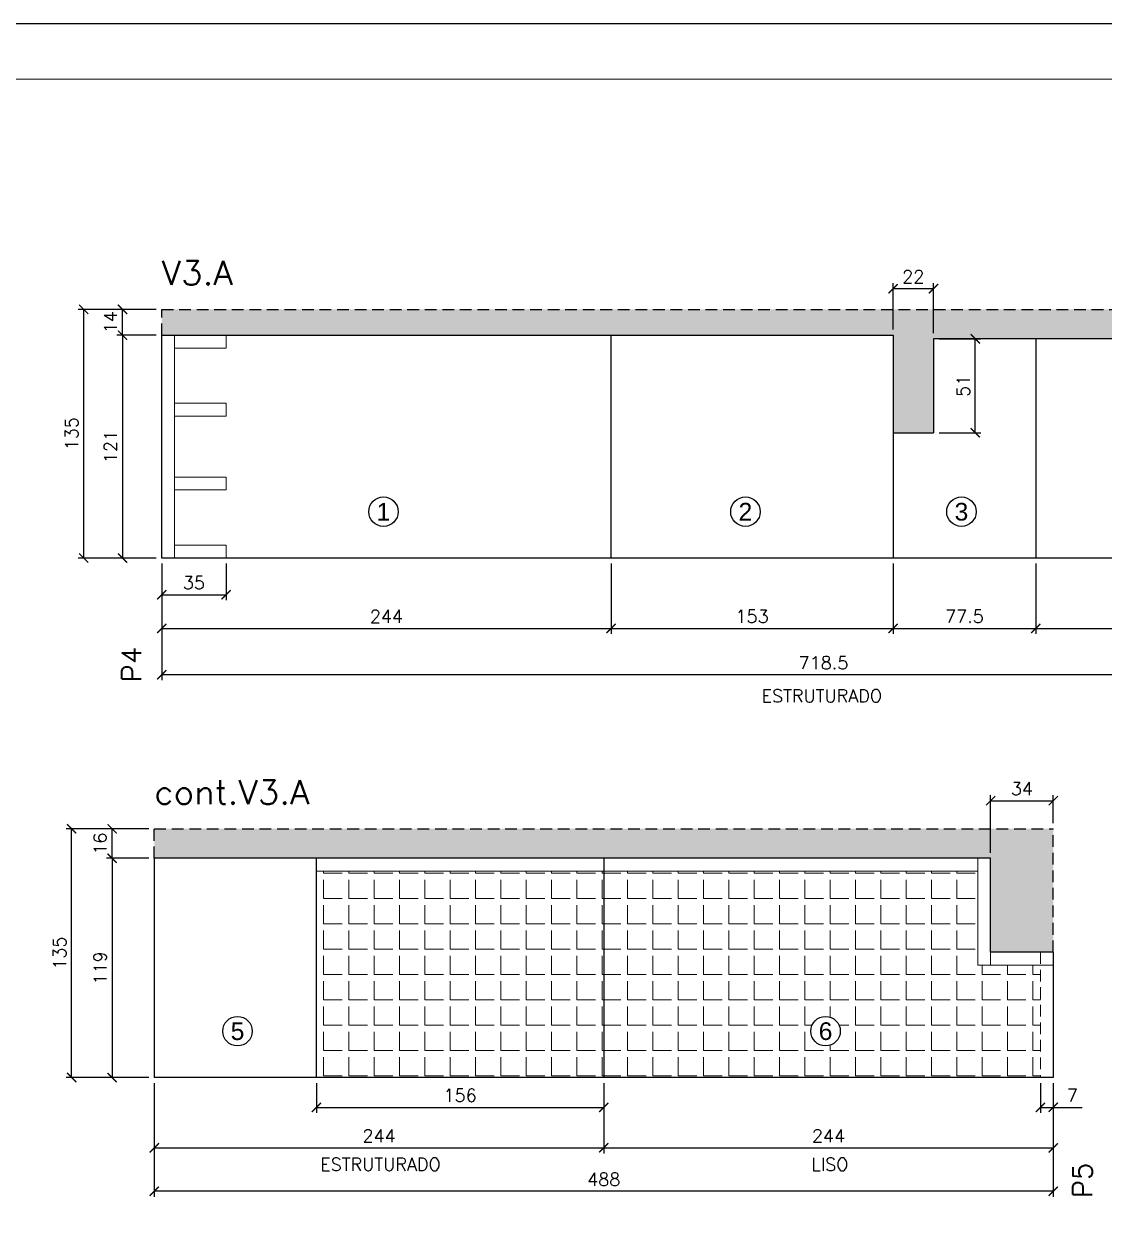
# Model space of a CAD drawing. Extents: x -23436 to 4767, y -4638 to 9755.
# Drawn here: x -20153 to -19566, y 5635 to 6282 of the extents above; entities that cross this region are included whole.
import ezdxf
from ezdxf.enums import TextEntityAlignment as Align

# ---------------------------------------------------------------- set-up
doc = ezdxf.new("R2010")
doc.units = 0
doc.header["$PDMODE"] = 2
doc.header["$PDSIZE"] = 10
doc.linetypes.add('HIDDEN', pattern=[9.525, 6.35, -3.175])
doc.layers.get('0').update_dxf_attribs({"lineweight": 13})
doc.layers.get('Defpoints').update_dxf_attribs({"lineweight": 13})
for name, color, linetype in [('Concreto', 250, 'HIDDEN'), ('Cota', 4, 'Continuous'), ('MB Logo', 255, 'Continuous'), ('Painéis', 200, 'Continuous'), ('Romaneio', 10, 'Continuous')]:
    doc.layers.add(name, color=color, linetype=linetype)
for name, color, linetype, lineweight in [('cotas', 4, 'Continuous', 13), ('FOLHA MB', 7, 'Continuous', 13), ('Sarr 2.2x7', 40, 'Continuous', 9), ('Texto Seção', 7, 'Continuous', 15)]:
    doc.layers.add(name, color=color, linetype=linetype, lineweight=lineweight)
doc.layers.add('Laje_Perimetro', color=7, linetype='Continuous', plot=False)
doc.styles.add('ARIAL', font='arial.ttf', dxfattribs={"oblique": 15, "height": 25})
doc.styles.add('REGUA-120', font='ROMANS.shx', dxfattribs={"height": 15})
doc.styles.add('ROMANS', font='romans.shx')
doc.dimstyles.new('Cota Paínel', dxfattribs={"dimtxt": 7, "dimasz": 5, "dimexe": 3, "dimexo": 3, "dimgap": 3, "dimtad": 1, "dimdec": 1, "dimzin": 12, "dimdsep": 46, "dimtxsty": 'ROMANS', "dimblk": 'ARCHTICK', "dimcen": 0, "dimclrd": 4, "dimclre": 4, "dimclrt": 1, "dimadec": 1, "dimazin": 3, "dimtfac": 1, "dimtdec": 1, "dimtmove": 0, "dimatfit": 3, "dimldrblk": 'OBLIQUE', "dimfxl": 1, "dimtolj": 1, "dimtzin": 12, "dimarcsym": 0})
doc.dimstyles.new('PAINEL', dxfattribs={"dimtxt": 7, "dimasz": 5, "dimexe": 3, "dimexo": 3, "dimgap": 3, "dimtad": 1, "dimdec": 1, "dimzin": 12, "dimdsep": 46, "dimtxsty": 'ROMANS', "dimblk": 'ARCHTICK', "dimcen": 0, "dimclrd": 4, "dimclre": 4, "dimclrt": 1, "dimadec": 1, "dimazin": 3, "dimtfac": 1, "dimtdec": 1, "dimtmove": 0, "dimatfit": 3, "dimldrblk": 'OBLIQUE', "dimfxl": 1, "dimtolj": 1, "dimtzin": 12, "dimarcsym": 0})
pattern_1 = [(50, (-4755.02, -1150), (17.931505, -1.568803), [1.875, -20.625]), (355, (-4755.02, -1150), (-3.468783, 18.804803), [1.5, -16.5]), (100.45144, (-4753.526, -1150.13), (14.462721, 17.236), [1.593505, -17.528553]), (46.1842, (-4755.02, -1145), (26.681033, -4.137982), [2.8125, -30.9375]), (96.63564, (-4752.797, -1145.345), (23.36655, 24.352965), [2.39026, -26.292844]), (351.18416, (-4755.02, -1145), (23.36655, 24.352965), [2.25, -24.75]), (21, (-4752.52, -1146.25), (14.922676, -10.065472), [1.875, -20.625]), (326, (-4752.52, -1146.25), (6.082883, 18.128751), [1.5, -16.5]), (71.45144, (-4751.277, -1147.089), (21.00556, 8.063279), [1.593505, -17.528553]), (37.5, (-4755.0204, -1150), (0.3039964, 8.3223463), [0, -16.3, 0, -16.75, 0, -16.5625]), (7.5, (-4755.02, -1150), (6.5767384, 9.860293), [0, -9.55, 0, -15.925, 0, -6.3125]), (327.5, (-4760.5954, -1150), (13.345561, -0.5638718), [0, -6.25, 0, -19.5, 0, -25.875]), (317.5, (-4763.095, -1150), (14.579654, 2.5026246), [0, -8.125, 0, -12.95, 0, -18.375])]
pattern_2 = [(0, (-4755.02, -1150), (0, 13.75), [10, -3.75]), (90, (-4755.02, -1150), (-13.75, 8e-16), [10, -3.75])]

# ---------------------------------------------------------------- blocks, each defined once
blk = doc.blocks.new('A$C169d8357')
at = {"layer": 'FOLHA MB', "color": 1}
for points in [[(0, 1199.94), (0, 149.94), (1485.02, 149.94), (1485.02, 1199.94)], [(70, 1169.94), (70, 179.94), (1455.02, 179.94), (1455.02, 1169.94)]]:
    blk.add_lwpolyline(points, close=True, dxfattribs=at)
blk = doc.blocks.new('_ArchTick')
at = {"color": 0, "linetype": 'ByBlock', "const_width": 0.15}
blk.add_lwpolyline([(-0.5, -0.5), (0.5, 0.5)], dxfattribs=at)
blk = doc.blocks.new('*D158')
at = {"layer": 'Cota', "color": 4, "lineweight": -2, "transparency": 16777216}
for p, q in [((-20080.95, 6113.26), (-20102.21, 6113.26)), ((-20099.21, 6113.26), (-20099.21, 5992.26)), ((-20080.95, 5992.26), (-20102.21, 5992.26))]:
    blk.add_line(p, q, dxfattribs=at)
at = {"layer": 'Defpoints', "color": 0, "transparency": 16777216}
for p in [(-20077.95, 6113.26), (-20099.21, 5992.26), (-20077.95, 5992.26)]:
    blk.add_point(p, dxfattribs=at)
at = {"layer": 'Cota', "color": 4, "lineweight": -2, "transparency": 16777216, "xscale": 5, "yscale": 5, "zscale": 5}
for p, rotation in [((-20099.21, 6113.26), 90), ((-20099.21, 5992.26), 270)]:
    blk.add_blockref('_ArchTick', p, dxfattribs=dict(at, rotation=rotation))
at = {"layer": 'Cota', "color": 1, "transparency": 16777216, "insert": (-20105.71, 6052.76), "char_height": 7, "attachment_point": 5, "rotation": 90, "style": 'ROMANS'}
blk.add_mtext('\\A1;121', dxfattribs=at)
blk = doc.blocks.new('_OBLIQUE')
at = {"color": 0, "linetype": 'ByBlock', "lineweight": -2}
for p, q in [((0, 0), (-1, 0)), ((-0.5, -0.5), (0.5, 0.5))]:
    blk.add_line(p, q, dxfattribs=at)
blk = doc.blocks.new('*D159')
at = {"layer": 'Cota', "color": 4, "lineweight": -2, "transparency": 16777216}
for p, q in [((-20080.95, 6127.26), (-20102.21, 6127.26)), ((-20099.21, 6113.26), (-20099.21, 6127.26)), ((-20080.95, 6113.26), (-20102.21, 6113.26))]:
    blk.add_line(p, q, dxfattribs=at)
at = {"layer": 'Defpoints', "color": 0, "transparency": 16777216}
for p in [(-20099.21, 6127.26), (-20077.95, 6127.26), (-20077.95, 6113.26)]:
    blk.add_point(p, dxfattribs=at)
at = {"layer": 'Cota', "color": 4, "lineweight": -2, "transparency": 16777216, "xscale": 5, "yscale": 5, "zscale": 5}
for p, rotation in [((-20099.21, 6127.26), 90), ((-20099.21, 6113.26), 270)]:
    blk.add_blockref('_ArchTick', p, dxfattribs=dict(at, rotation=rotation))
at = {"layer": 'Cota', "color": 1, "transparency": 16777216, "insert": (-20105.71, 6120.26), "char_height": 7, "attachment_point": 5, "rotation": 90, "style": 'ROMANS'}
blk.add_mtext('\\A1;14', dxfattribs=at)
blk = doc.blocks.new('*D160')
at = {"layer": 'Cota', "color": 4, "lineweight": -2, "transparency": 16777216}
for p, q in [((-20080.95, 6127.26), (-20123.27, 6127.26)), ((-20120.27, 5992.26), (-20120.27, 6127.26)), ((-20080.95, 5992.26), (-20123.27, 5992.26))]:
    blk.add_line(p, q, dxfattribs=at)
at = {"layer": 'Defpoints', "color": 0, "transparency": 16777216}
for p in [(-20120.27, 6127.26), (-20077.95, 6127.26), (-20077.95, 5992.26)]:
    blk.add_point(p, dxfattribs=at)
at = {"layer": 'Cota', "color": 4, "lineweight": -2, "transparency": 16777216, "xscale": 5, "yscale": 5, "zscale": 5}
for p, rotation in [((-20120.27, 6127.26), 90), ((-20120.27, 5992.26), 270)]:
    blk.add_blockref('_ArchTick', p, dxfattribs=dict(at, rotation=rotation))
at = {"layer": 'Cota', "color": 1, "transparency": 16777216, "insert": (-20126.77, 6059.76), "char_height": 7, "attachment_point": 5, "rotation": 90, "style": 'ROMANS'}
blk.add_mtext('\\A1;135', dxfattribs=at)
blk = doc.blocks.new('*D161')
at = {"layer": 'Cota', "color": 4, "lineweight": -2, "transparency": 16777216}
for p, q in [((-20077.95, 5989.26), (-20077.95, 5951.08)), ((-19833.95, 5989.26), (-19833.95, 5951.08)), ((-20077.95, 5954.08), (-19833.95, 5954.08))]:
    blk.add_line(p, q, dxfattribs=at)
at = {"layer": 'Defpoints', "color": 0, "transparency": 16777216}
for p in [(-20077.95, 5992.26), (-19833.95, 5992.26), (-19833.95, 5954.08)]:
    blk.add_point(p, dxfattribs=at)
at = {"layer": 'Cota', "color": 4, "lineweight": -2, "transparency": 16777216, "xscale": 5, "yscale": 5, "zscale": 5, "rotation": 180}
blk.add_blockref('_ArchTick', (-20077.95, 5954.08), dxfattribs=at)
at = {"layer": 'Cota', "color": 4, "lineweight": -2, "transparency": 16777216, "xscale": 5, "yscale": 5, "zscale": 5}
blk.add_blockref('_ArchTick', (-19833.95, 5954.08), dxfattribs=at)
at = {"layer": 'Cota', "color": 1, "transparency": 16777216, "insert": (-19955.95, 5960.58), "char_height": 7, "attachment_point": 5, "style": 'ROMANS'}
blk.add_mtext('\\A1;244', dxfattribs=at)
blk = doc.blocks.new('*D162')
at = {"layer": 'Cota', "color": 4, "lineweight": -2, "transparency": 16777216}
for p, q in [((-19833.95, 5989.26), (-19833.95, 5951.08)), ((-19680.95, 5989.26), (-19680.95, 5951.08)), ((-19833.95, 5954.08), (-19680.95, 5954.08))]:
    blk.add_line(p, q, dxfattribs=at)
at = {"layer": 'Defpoints', "color": 0, "transparency": 16777216}
for p in [(-19833.95, 5992.26), (-19680.95, 5992.26), (-19680.95, 5954.08)]:
    blk.add_point(p, dxfattribs=at)
at = {"layer": 'Cota', "color": 4, "lineweight": -2, "transparency": 16777216, "xscale": 5, "yscale": 5, "zscale": 5, "rotation": 180}
blk.add_blockref('_ArchTick', (-19833.95, 5954.08), dxfattribs=at)
at = {"layer": 'Cota', "color": 4, "lineweight": -2, "transparency": 16777216, "xscale": 5, "yscale": 5, "zscale": 5}
blk.add_blockref('_ArchTick', (-19680.95, 5954.08), dxfattribs=at)
at = {"layer": 'Cota', "color": 1, "transparency": 16777216, "insert": (-19757.45, 5960.58), "char_height": 7, "attachment_point": 5, "style": 'ROMANS'}
blk.add_mtext('\\A1;153', dxfattribs=at)
blk = doc.blocks.new('*D163')
at = {"layer": 'Cota', "color": 4, "lineweight": -2, "transparency": 16777216}
for p, q in [((-19680.95, 5989.26), (-19680.95, 5951.08)), ((-19603.45, 5989.26), (-19603.45, 5951.08)), ((-19680.95, 5954.08), (-19603.45, 5954.08))]:
    blk.add_line(p, q, dxfattribs=at)
at = {"layer": 'Defpoints', "color": 0, "transparency": 16777216}
for p in [(-19680.95, 5992.26), (-19603.45, 5992.26), (-19603.45, 5954.08)]:
    blk.add_point(p, dxfattribs=at)
at = {"layer": 'Cota', "color": 4, "lineweight": -2, "transparency": 16777216, "xscale": 5, "yscale": 5, "zscale": 5, "rotation": 180}
blk.add_blockref('_ArchTick', (-19680.95, 5954.08), dxfattribs=at)
at = {"layer": 'Cota', "color": 4, "lineweight": -2, "transparency": 16777216, "xscale": 5, "yscale": 5, "zscale": 5}
blk.add_blockref('_ArchTick', (-19603.45, 5954.08), dxfattribs=at)
at = {"layer": 'Cota', "color": 1, "transparency": 16777216, "insert": (-19642.2, 5960.58), "char_height": 7, "attachment_point": 5, "style": 'ROMANS'}
blk.add_mtext('\\A1;77.5', dxfattribs=at)
blk = doc.blocks.new('*D164')
at = {"layer": 'Cota', "color": 4, "lineweight": -2, "transparency": 16777216}
for p, q in [((-19603.45, 5989.26), (-19603.45, 5951.08)), ((-19359.45, 5989.26), (-19359.45, 5951.08)), ((-19603.45, 5954.08), (-19359.45, 5954.08))]:
    blk.add_line(p, q, dxfattribs=at)
at = {"layer": 'Defpoints', "color": 0, "transparency": 16777216}
for p in [(-19603.45, 5992.26), (-19359.45, 5992.26), (-19359.45, 5954.08)]:
    blk.add_point(p, dxfattribs=at)
at = {"layer": 'Cota', "color": 4, "lineweight": -2, "transparency": 16777216, "xscale": 5, "yscale": 5, "zscale": 5, "rotation": 180}
blk.add_blockref('_ArchTick', (-19603.45, 5954.08), dxfattribs=at)
at = {"layer": 'Cota', "color": 4, "lineweight": -2, "transparency": 16777216, "xscale": 5, "yscale": 5, "zscale": 5}
blk.add_blockref('_ArchTick', (-19359.45, 5954.08), dxfattribs=at)
at = {"layer": 'Cota', "color": 1, "transparency": 16777216, "insert": (-19481.45, 5960.58), "char_height": 7, "attachment_point": 5, "style": 'ROMANS'}
blk.add_mtext('\\A1;244', dxfattribs=at)
blk = doc.blocks.new('*D168')
at = {"layer": 'cotas', "color": 4, "lineweight": -2, "transparency": 16777216}
for p, q in [((-19627.95, 5832.28), (-19627.95, 5863.54)), ((-19627.95, 5860.54), (-19593.95, 5860.54)), ((-19593.95, 5848.28), (-19593.95, 5863.54))]:
    blk.add_line(p, q, dxfattribs=at)
at = {"layer": 'Defpoints', "color": 0, "transparency": 16777216}
for p in [(-19593.95, 5860.54), (-19593.95, 5845.28), (-19627.95, 5829.28)]:
    blk.add_point(p, dxfattribs=at)
at = {"layer": 'cotas', "color": 4, "lineweight": -2, "transparency": 16777216, "xscale": 5, "yscale": 5, "zscale": 5, "rotation": 180}
blk.add_blockref('_ArchTick', (-19627.95, 5860.54), dxfattribs=at)
at = {"layer": 'cotas', "color": 4, "lineweight": -2, "transparency": 16777216, "xscale": 5, "yscale": 5, "zscale": 5}
blk.add_blockref('_ArchTick', (-19593.95, 5860.54), dxfattribs=at)
at = {"layer": 'cotas', "color": 1, "transparency": 16777216, "insert": (-19610.95, 5867.04), "char_height": 7, "attachment_point": 5, "style": 'ROMANS'}
blk.add_mtext('\\A1;34', dxfattribs=at)
blk = doc.blocks.new('*D169')
at = {"layer": 'Cota', "color": 4, "lineweight": -2, "transparency": 16777216}
for p, q in [((-19837.95, 5707.28), (-19837.95, 5669.1)), ((-19593.95, 5707.28), (-19593.95, 5669.1)), ((-19837.95, 5672.1), (-19593.95, 5672.1))]:
    blk.add_line(p, q, dxfattribs=at)
at = {"layer": 'Defpoints', "color": 0, "transparency": 16777216}
for p in [(-19837.95, 5710.28), (-19593.95, 5710.28), (-19593.95, 5672.1)]:
    blk.add_point(p, dxfattribs=at)
at = {"layer": 'Cota', "color": 4, "lineweight": -2, "transparency": 16777216, "xscale": 5, "yscale": 5, "zscale": 5, "rotation": 180}
blk.add_blockref('_ArchTick', (-19837.95, 5672.1), dxfattribs=at)
at = {"layer": 'Cota', "color": 4, "lineweight": -2, "transparency": 16777216, "xscale": 5, "yscale": 5, "zscale": 5}
blk.add_blockref('_ArchTick', (-19593.95, 5672.1), dxfattribs=at)
at = {"layer": 'Cota', "color": 1, "transparency": 16777216, "insert": (-19715.95, 5678.6), "char_height": 7, "attachment_point": 5, "style": 'ROMANS'}
blk.add_mtext('\\A1;244', dxfattribs=at)
blk = doc.blocks.new('*D170')
at = {"layer": 'Cota', "color": 4, "lineweight": -2, "transparency": 16777216}
for p, q in [((-19600.95, 5707.28), (-19600.95, 5691.08)), ((-19593.95, 5707.28), (-19593.95, 5691.08)), ((-19600.95, 5694.08), (-19593.95, 5694.08)), ((-19593.95, 5694.08), (-19578.28, 5694.08))]:
    blk.add_line(p, q, dxfattribs=at)
at = {"layer": 'Defpoints', "color": 0, "transparency": 16777216}
for p in [(-19600.95, 5710.28), (-19593.95, 5710.28), (-19593.95, 5694.08)]:
    blk.add_point(p, dxfattribs=at)
at = {"layer": 'Cota', "color": 4, "lineweight": -2, "transparency": 16777216, "xscale": 5, "yscale": 5, "zscale": 5, "rotation": 180}
blk.add_blockref('_ArchTick', (-19600.95, 5694.08), dxfattribs=at)
at = {"layer": 'Cota', "color": 4, "lineweight": -2, "transparency": 16777216, "xscale": 5, "yscale": 5, "zscale": 5}
blk.add_blockref('_ArchTick', (-19593.95, 5694.08), dxfattribs=at)
at = {"layer": 'Cota', "color": 1, "transparency": 16777216, "insert": (-19583.62, 5700.58), "char_height": 7, "attachment_point": 5, "style": 'ROMANS'}
blk.add_mtext('\\A1;7', dxfattribs=at)
blk = doc.blocks.new('*D171')
at = {"layer": 'Cota', "color": 4, "lineweight": -2, "transparency": 16777216}
for p, q in [((-20081.95, 5707.28), (-20081.95, 5669.1)), ((-19837.95, 5707.28), (-19837.95, 5669.1)), ((-20081.95, 5672.1), (-19837.95, 5672.1))]:
    blk.add_line(p, q, dxfattribs=at)
at = {"layer": 'Defpoints', "color": 0, "transparency": 16777216}
for p in [(-20081.95, 5710.28), (-19837.95, 5710.28), (-19837.95, 5672.1)]:
    blk.add_point(p, dxfattribs=at)
at = {"layer": 'Cota', "color": 4, "lineweight": -2, "transparency": 16777216, "xscale": 5, "yscale": 5, "zscale": 5, "rotation": 180}
blk.add_blockref('_ArchTick', (-20081.95, 5672.1), dxfattribs=at)
at = {"layer": 'Cota', "color": 4, "lineweight": -2, "transparency": 16777216, "xscale": 5, "yscale": 5, "zscale": 5}
blk.add_blockref('_ArchTick', (-19837.95, 5672.1), dxfattribs=at)
at = {"layer": 'Cota', "color": 1, "transparency": 16777216, "insert": (-19959.95, 5678.6), "char_height": 7, "attachment_point": 5, "style": 'ROMANS'}
blk.add_mtext('\\A1;244', dxfattribs=at)
blk = doc.blocks.new('*D172')
at = {"layer": 'Cota', "color": 4, "lineweight": -2, "transparency": 16777216}
for p, q in [((-19993.95, 5707.28), (-19993.95, 5691.08)), ((-19837.95, 5707.28), (-19837.95, 5691.08)), ((-19993.95, 5694.08), (-19837.95, 5694.08))]:
    blk.add_line(p, q, dxfattribs=at)
at = {"layer": 'Defpoints', "color": 0, "transparency": 16777216}
for p in [(-19993.95, 5710.28), (-19837.95, 5710.28), (-19837.95, 5694.08)]:
    blk.add_point(p, dxfattribs=at)
at = {"layer": 'Cota', "color": 4, "lineweight": -2, "transparency": 16777216, "xscale": 5, "yscale": 5, "zscale": 5, "rotation": 180}
blk.add_blockref('_ArchTick', (-19993.95, 5694.08), dxfattribs=at)
at = {"layer": 'Cota', "color": 4, "lineweight": -2, "transparency": 16777216, "xscale": 5, "yscale": 5, "zscale": 5}
blk.add_blockref('_ArchTick', (-19837.95, 5694.08), dxfattribs=at)
at = {"layer": 'Cota', "color": 1, "transparency": 16777216, "insert": (-19915.95, 5700.58), "char_height": 7, "attachment_point": 5, "style": 'ROMANS'}
blk.add_mtext('\\A1;156', dxfattribs=at)
blk = doc.blocks.new('*D180')
at = {"layer": 'Cota', "color": 4, "lineweight": -2, "transparency": 16777216}
for p, q in [((-19655.95, 6111.26), (-19633.29, 6111.26)), ((-19636.29, 6060.26), (-19636.29, 6111.26)), ((-19655.95, 6060.26), (-19633.29, 6060.26))]:
    blk.add_line(p, q, dxfattribs=at)
at = {"layer": 'Defpoints', "color": 0, "transparency": 16777216}
for p in [(-19658.95, 6111.26), (-19636.29, 6111.26), (-19658.95, 6060.26)]:
    blk.add_point(p, dxfattribs=at)
at = {"layer": 'Cota', "color": 4, "lineweight": -2, "transparency": 16777216, "xscale": 5, "yscale": 5, "zscale": 5}
for p, rotation in [((-19636.29, 6111.26), 90), ((-19636.29, 6060.26), 270)]:
    blk.add_blockref('_ArchTick', p, dxfattribs=dict(at, rotation=rotation))
at = {"layer": 'Cota', "color": 1, "transparency": 16777216, "insert": (-19642.79, 6085.76), "char_height": 7, "attachment_point": 5, "rotation": 90, "style": 'ROMANS'}
blk.add_mtext('\\A1;51', dxfattribs=at)
blk = doc.blocks.new('*D181')
at = {"layer": 'Cota', "color": 4, "lineweight": -2, "transparency": 16777216}
for p, q in [((-19680.95, 6116.26), (-19680.95, 6141.48)), ((-19658.95, 6138.48), (-19680.95, 6138.48)), ((-19658.95, 6114.26), (-19658.95, 6141.48))]:
    blk.add_line(p, q, dxfattribs=at)
at = {"layer": 'Defpoints', "color": 0, "transparency": 16777216}
for p in [(-19680.95, 6138.48), (-19680.95, 6113.26), (-19658.95, 6111.26)]:
    blk.add_point(p, dxfattribs=at)
at = {"layer": 'Cota', "color": 4, "lineweight": -2, "transparency": 16777216, "xscale": 5, "yscale": 5, "zscale": 5, "rotation": 180}
blk.add_blockref('_ArchTick', (-19680.95, 6138.48), dxfattribs=at)
at = {"layer": 'Cota', "color": 4, "lineweight": -2, "transparency": 16777216, "xscale": 5, "yscale": 5, "zscale": 5}
blk.add_blockref('_ArchTick', (-19658.95, 6138.48), dxfattribs=at)
at = {"layer": 'Cota', "color": 1, "transparency": 16777216, "insert": (-19669.95, 6144.98), "char_height": 7, "attachment_point": 5, "style": 'ROMANS'}
blk.add_mtext('\\A1;22', dxfattribs=at)
blk = doc.blocks.new('*D182')
at = {"layer": 'Cota', "color": 4, "lineweight": -2, "transparency": 16777216}
for p, q in [((-20077.95, 5989.26), (-20077.95, 5969.34)), ((-20042.95, 5989.26), (-20042.95, 5969.34)), ((-20077.95, 5972.34), (-20042.95, 5972.34))]:
    blk.add_line(p, q, dxfattribs=at)
at = {"layer": 'Defpoints', "color": 0, "transparency": 16777216}
for p in [(-20077.95, 5992.26), (-20042.95, 5992.26), (-20042.95, 5972.34)]:
    blk.add_point(p, dxfattribs=at)
at = {"layer": 'Cota', "color": 4, "lineweight": -2, "transparency": 16777216, "xscale": 5, "yscale": 5, "zscale": 5, "rotation": 180}
blk.add_blockref('_ArchTick', (-20077.95, 5972.34), dxfattribs=at)
at = {"layer": 'Cota', "color": 4, "lineweight": -2, "transparency": 16777216, "xscale": 5, "yscale": 5, "zscale": 5}
blk.add_blockref('_ArchTick', (-20042.95, 5972.34), dxfattribs=at)
at = {"layer": 'Cota', "color": 1, "transparency": 16777216, "insert": (-20060.45, 5978.84), "char_height": 7, "attachment_point": 5, "style": 'ROMANS'}
blk.add_mtext('\\A1;35', dxfattribs=at)
blk = doc.blocks.new('*D183')
at = {"layer": 'Cota', "color": 4, "lineweight": -2, "transparency": 16777216}
for p, q in [((-20077.95, 5989.26), (-20077.95, 5925.9)), ((-19359.45, 5989.26), (-19359.45, 5925.9)), ((-19359.45, 5928.9), (-20077.95, 5928.9))]:
    blk.add_line(p, q, dxfattribs=at)
at = {"layer": 'Defpoints', "color": 0, "transparency": 16777216}
for p in [(-20077.95, 5992.26), (-19359.45, 5992.26), (-20077.95, 5928.9)]:
    blk.add_point(p, dxfattribs=at)
at = {"layer": 'Cota', "color": 4, "lineweight": -2, "transparency": 16777216, "xscale": 5, "yscale": 5, "zscale": 5, "rotation": 180}
blk.add_blockref('_ArchTick', (-20077.95, 5928.9), dxfattribs=at)
at = {"layer": 'Cota', "color": 4, "lineweight": -2, "transparency": 16777216, "xscale": 5, "yscale": 5, "zscale": 5}
blk.add_blockref('_ArchTick', (-19359.45, 5928.9), dxfattribs=at)
at = {"layer": 'Cota', "color": 1, "transparency": 16777216, "insert": (-19718.7, 5935.4), "char_height": 7, "attachment_point": 5, "style": 'ROMANS'}
blk.add_mtext('\\A1;718.5', dxfattribs=at)
blk = doc.blocks.new('*D184')
at = {"layer": 'Cota', "color": 4, "lineweight": -2, "transparency": 16777216}
for p, q in [((-20081.95, 5707.28), (-20081.95, 5645.51)), ((-19593.95, 5707.28), (-19593.95, 5645.51)), ((-19593.95, 5648.51), (-20081.95, 5648.51))]:
    blk.add_line(p, q, dxfattribs=at)
at = {"layer": 'Defpoints', "color": 0, "transparency": 16777216}
for p in [(-20081.95, 5710.28), (-19593.95, 5710.28), (-20081.95, 5648.51)]:
    blk.add_point(p, dxfattribs=at)
at = {"layer": 'Cota', "color": 4, "lineweight": -2, "transparency": 16777216, "xscale": 5, "yscale": 5, "zscale": 5, "rotation": 180}
blk.add_blockref('_ArchTick', (-20081.95, 5648.51), dxfattribs=at)
at = {"layer": 'Cota', "color": 4, "lineweight": -2, "transparency": 16777216, "xscale": 5, "yscale": 5, "zscale": 5}
blk.add_blockref('_ArchTick', (-19593.95, 5648.51), dxfattribs=at)
at = {"layer": 'Cota', "color": 1, "transparency": 16777216, "insert": (-19837.95, 5655.01), "char_height": 7, "attachment_point": 5, "style": 'ROMANS'}
blk.add_mtext('\\A1;488', dxfattribs=at)
blk = doc.blocks.new('*D1499')
at = {"layer": 'Defpoints', "color": 0, "transparency": 16777216}
for p in [(-20081.95, 5829.28), (-20104.84, 5710.28), (-20081.95, 5710.28)]:
    blk.add_point(p, dxfattribs=at)
at = {"layer": 'Painéis', "color": 4, "lineweight": -2, "transparency": 16777216}
for p, q in [((-20084.95, 5829.28), (-20107.84, 5829.28)), ((-20104.84, 5829.28), (-20104.84, 5710.28)), ((-20084.95, 5710.28), (-20107.84, 5710.28))]:
    blk.add_line(p, q, dxfattribs=at)
at = {"layer": 'Painéis', "color": 4, "lineweight": -2, "transparency": 16777216, "xscale": 5, "yscale": 5, "zscale": 5}
for p, rotation in [((-20104.84, 5829.28), 90), ((-20104.84, 5710.28), 270)]:
    blk.add_blockref('_ArchTick', p, dxfattribs=dict(at, rotation=rotation))
at = {"layer": 'Painéis', "color": 1, "transparency": 16777216, "insert": (-20111.34, 5769.78), "char_height": 7, "attachment_point": 5, "rotation": 90, "style": 'ROMANS'}
blk.add_mtext('\\A1;119', dxfattribs=at)
blk = doc.blocks.new('*D1500')
at = {"layer": 'Defpoints', "color": 0, "transparency": 16777216}
for p in [(-20104.84, 5845.28), (-20081.95, 5845.28), (-20081.95, 5829.28)]:
    blk.add_point(p, dxfattribs=at)
at = {"layer": 'Painéis', "color": 4, "lineweight": -2, "transparency": 16777216}
for p, q in [((-20084.95, 5845.28), (-20107.84, 5845.28)), ((-20104.84, 5829.28), (-20104.84, 5845.28)), ((-20084.95, 5829.28), (-20107.84, 5829.28))]:
    blk.add_line(p, q, dxfattribs=at)
at = {"layer": 'Painéis', "color": 4, "lineweight": -2, "transparency": 16777216, "xscale": 5, "yscale": 5, "zscale": 5}
for p, rotation in [((-20104.84, 5845.28), 90), ((-20104.84, 5829.28), 270)]:
    blk.add_blockref('_ArchTick', p, dxfattribs=dict(at, rotation=rotation))
at = {"layer": 'Painéis', "color": 1, "transparency": 16777216, "insert": (-20111.34, 5837.28), "char_height": 7, "attachment_point": 5, "rotation": 90, "style": 'ROMANS'}
blk.add_mtext('\\A1;16', dxfattribs=at)
blk = doc.blocks.new('*D1501')
at = {"layer": 'Defpoints', "color": 0, "transparency": 16777216}
for p in [(-20126.82, 5845.28), (-20081.95, 5845.28), (-20081.95, 5710.28)]:
    blk.add_point(p, dxfattribs=at)
at = {"layer": 'Painéis', "color": 4, "lineweight": -2, "transparency": 16777216}
for p, q in [((-20084.95, 5845.28), (-20129.82, 5845.28)), ((-20126.82, 5710.28), (-20126.82, 5845.28)), ((-20084.95, 5710.28), (-20129.82, 5710.28))]:
    blk.add_line(p, q, dxfattribs=at)
at = {"layer": 'Painéis', "color": 4, "lineweight": -2, "transparency": 16777216, "xscale": 5, "yscale": 5, "zscale": 5}
for p, rotation in [((-20126.82, 5845.28), 90), ((-20126.82, 5710.28), 270)]:
    blk.add_blockref('_ArchTick', p, dxfattribs=dict(at, rotation=rotation))
at = {"layer": 'Painéis', "color": 1, "transparency": 16777216, "insert": (-20133.32, 5777.78), "char_height": 7, "attachment_point": 5, "rotation": 90, "style": 'ROMANS'}
blk.add_mtext('\\A1;135', dxfattribs=at)

msp = doc.modelspace()

# ---------------------------------------------------------------- hatches: boundary and pattern name
at = {"true_color": 0x636466}
h = msp.add_hatch(dxfattribs=at)
h.set_pattern_fill('ANGLE', color=251, scale=50)
h.set_pattern_definition(pattern_2)
h.paths.add_polyline_path([(-19837.95, 5822.28), (-19993.95, 5822.28), (-19993.95, 5710.28), (-19837.95, 5710.28)])
h = msp.add_hatch(dxfattribs=at)
h.set_pattern_fill('ANGLE', color=251, scale=50)
h.set_pattern_definition(pattern_2)
h.paths.add_polyline_path([(-19634.95, 5822.28), (-19837.95, 5822.28), (-19837.95, 5710.28), (-19600.95, 5710.28), (-19600.95, 5771.28), (-19627.95, 5771.28), (-19634.95, 5771.28)])
h.paths.add_polyline_path([(-19709.56, 5735.44, -1), (-19725.56, 5735.44, -1)], flags=16)
h.paths.add_polyline_path([(-19723.74, 5728.03), (-19711.38, 5728.03), (-19711.38, 5742.73), (-19723.74, 5742.73)], flags=24)
at = {"layer": 'Concreto'}
h = msp.add_hatch(dxfattribs=at)
h.set_pattern_fill('AR-CONC', color=256, scale=2.5)
h.set_pattern_definition(pattern_1)
h.paths.add_polyline_path([(-19658.95, 6111.26), (-19359.45, 6111.26), (-19359.45, 6127.26), (-20077.95, 6127.26), (-20077.95, 6113.26), (-19680.95, 6113.26), (-19680.95, 6060.26), (-19658.95, 6060.26)])
h = msp.add_hatch(dxfattribs=at)
h.set_pattern_fill('AR-CONC', color=256, scale=2.5)
h.set_pattern_definition(pattern_1)
h.paths.add_polyline_path([(-19593.95, 5845.28), (-20081.95, 5845.28), (-20081.95, 5829.28), (-19627.95, 5829.28), (-19627.95, 5778.28), (-19593.95, 5778.28)])

# ---------------------------------------------------------------- linework, layer by layer
for p, q in [((-20077.95, 6127.26), (-19359.45, 6127.26)), ((-20077.95, 6113.26), (-20077.95, 6127.26)), ((-20081.95, 5845.28), (-19593.95, 5845.28)), ((-20081.95, 5829.28), (-20081.95, 5845.28)), ((-19593.95, 5778.28), (-19593.95, 5845.28))]:
    msp.add_line(p, q, dxfattribs=at)
at = {"layer": 'Laje_Perimetro'}
msp.add_lwpolyline([(-19191.38, 6282.26), (-20676.4, 6282.26), (-20676.4, 5232.26), (-19191.38, 5232.26)], close=True, dxfattribs=at)
at = {"layer": 'Painéis'}
for p, q in [((-20077.95, 6113.26), (-19680.95, 6113.26)), ((-20077.95, 5992.26), (-20077.95, 6113.26)), ((-19833.95, 5992.26), (-19833.95, 6113.26)), ((-19680.95, 6113.26), (-19680.95, 5992.26)), ((-19658.95, 6111.26), (-19658.95, 6060.26)), ((-19359.45, 6111.26), (-19658.95, 6111.26)), ((-19603.45, 6111.26), (-19603.45, 5992.26)), ((-19680.95, 6060.26), (-19658.95, 6060.26)), ((-19359.45, 5992.26), (-20077.95, 5992.26)), ((-20081.95, 5829.28), (-20081.95, 5710.28)), ((-19627.95, 5829.28), (-20081.95, 5829.28)), ((-19993.95, 5710.28), (-19993.95, 5829.28)), ((-19837.95, 5829.28), (-19837.95, 5710.28)), ((-19627.95, 5778.28), (-19627.95, 5829.28)), ((-19593.95, 5778.28), (-19627.95, 5778.28)), ((-19593.95, 5778.28), (-19593.95, 5710.28)), ((-19593.95, 5710.28), (-20081.95, 5710.28))]:
    msp.add_line(p, q, dxfattribs=at)
at = {"layer": 'Romaneio'}
for centre in [(-19957.56, 6017.42), (-19761.06, 6017.42), (-19643.81, 6017.42), (-20036.77, 5735.44), (-19717.56, 5735.44)]:
    msp.add_circle(centre, 8, dxfattribs=at)
at = {"layer": 'Sarr 2.2x7', "color": 50}
for p, q in [((-20077.95, 5992.26), (-20077.95, 6113.26)), ((-20077.95, 6113.26), (-20074.45, 6113.26)), ((-20070.95, 6113.26), (-20074.45, 6113.26)), ((-20070.95, 5992.26), (-20070.95, 6113.26)), ((-20070.95, 6113.26), (-20070.95, 6109.76)), ((-20070.95, 6113.26), (-20042.95, 6113.26)), ((-20042.95, 6113.26), (-20042.95, 6109.76)), ((-20070.95, 6106.26), (-20070.95, 6109.76)), ((-20070.95, 6106.26), (-20042.95, 6106.26)), ((-20042.95, 6106.26), (-20042.95, 6109.76)), ((-20070.95, 6076.26), (-20070.95, 6072.76)), ((-20070.95, 6076.26), (-20042.95, 6076.26)), ((-20070.95, 6069.26), (-20070.95, 6072.76)), ((-20042.95, 6076.26), (-20042.95, 6072.76)), ((-20042.95, 6069.26), (-20042.95, 6072.76)), ((-20070.95, 6069.26), (-20042.95, 6069.26)), ((-20042.95, 6036.26), (-20070.95, 6036.26)), ((-20070.95, 6036.26), (-20070.95, 6032.76)), ((-20070.95, 6029.26), (-20070.95, 6032.76)), ((-20042.95, 6036.26), (-20042.95, 6032.76)), ((-20042.95, 6029.26), (-20042.95, 6032.76)), ((-20042.95, 6029.26), (-20070.95, 6029.26)), ((-20042.95, 5999.26), (-20070.95, 5999.26)), ((-20070.95, 5999.26), (-20070.95, 5995.76)), ((-20070.95, 5992.26), (-20070.95, 5995.76)), ((-20042.95, 5999.26), (-20042.95, 5995.76)), ((-20042.95, 5992.26), (-20042.95, 5995.76)), ((-20077.95, 5992.26), (-20074.45, 5992.26)), ((-20070.95, 5992.26), (-20074.45, 5992.26)), ((-20042.95, 5992.26), (-20070.95, 5992.26)), ((-19993.95, 5829.28), (-19993.95, 5825.78)), ((-19993.95, 5829.28), (-19634.95, 5829.28)), ((-19993.95, 5822.28), (-19993.95, 5825.78)), ((-19634.95, 5829.28), (-19634.95, 5825.78)), ((-19634.95, 5829.28), (-19631.45, 5829.28)), ((-19634.95, 5829.28), (-19634.95, 5771.28)), ((-19634.95, 5822.28), (-19634.95, 5825.78)), ((-19627.95, 5829.28), (-19631.45, 5829.28)), ((-19627.95, 5829.28), (-19627.95, 5771.28)), ((-19993.95, 5822.28), (-19634.95, 5822.28)), ((-19627.95, 5778.28), (-19627.95, 5774.78)), ((-19627.95, 5778.28), (-19593.95, 5778.28)), ((-19627.95, 5771.28), (-19627.95, 5774.78)), ((-19593.95, 5778.28), (-19593.95, 5774.78)), ((-19593.95, 5771.28), (-19593.95, 5774.78)), ((-19634.95, 5771.28), (-19631.45, 5771.28)), ((-19627.95, 5771.28), (-19631.45, 5771.28)), ((-19627.95, 5771.28), (-19593.95, 5771.28))]:
    msp.add_line(p, q, dxfattribs=at)
at = {"layer": 'Sarr 2.2x7', "linetype": 'HIDDEN'}
msp.add_line((-19600.95, 5778.28), (-19600.95, 5710.28), dxfattribs=at)

# ---------------------------------------------------------------- block references
at = {"layer": 'MB Logo'}
msp.add_blockref('A$C169d8357', (-20676.4, 5082.32), dxfattribs=at)

# ---------------------------------------------------------------- texts
at = {"layer": 'Painéis', "color": 1, "char_height": 7, "attachment_point": 5, "style": 'ROMANS'}
for s, insert in [('\\A1;ESTRUTURADO', (-19719.63, 5917.46)), ('\\A1;ESTRUTURADO', (-19959.2, 5663.12)), ('\\A1;LISO', (-19715.2, 5663.12))]:
    msp.add_mtext(s, dxfattribs=dict(at, insert=insert))
at = {"layer": 'Romaneio', "color": 0, "style": 'ARIAL'}
for s, p in [('1', (-19957.56, 6017.42)), ('2', (-19761.06, 6017.42)), ('3', (-19643.81, 6017.42)), ('5', (-20036.77, 5735.44)), ('6', (-19717.56, 5735.44))]:
    msp.add_text(s, height=9.6, dxfattribs=at).set_placement(p, align=Align.MIDDLE_CENTER)
at = {"layer": 'Texto Seção', "style": 'REGUA-120', "width": 1.05}
for s, p in [('V3.A', (-20077.95, 6140.58)), ('cont.V3.A', (-20081.95, 5858.6))]:
    msp.add_text(s, height=13, dxfattribs=at).set_placement(p)
for s, p in [('P4', (-20089.1, 5924.85)), ('P5', (-19572.89, 5644.82))]:
    msp.add_text(s, height=10.4, rotation=90, dxfattribs=at).set_placement(p)

# ---------------------------------------------------------------- dimensions: what is measured, and where the dimension line sits
at = {"layer": 'Cota'}
for base, p1, p2, picture, middle in [((-19680.95, 6138.48), (-19658.95, 6111.26), (-19680.95, 6113.26), '*D181', (-19669.95, 6144.98)), ((-19833.95, 5954.08), (-20077.95, 5992.26), (-19833.95, 5992.26), '*D161', (-19955.95, 5960.58)), ((-20042.95, 5972.34), (-20077.95, 5992.26), (-20042.95, 5992.26), '*D182', (-20060.45, 5978.84)), ((-20077.95, 5928.9), (-19359.45, 5992.26), (-20077.95, 5992.26), '*D183', (-19718.7, 5935.4)), ((-19680.95, 5954.08), (-19833.95, 5992.26), (-19680.95, 5992.26), '*D162', (-19757.45, 5960.58)), ((-19603.45, 5954.08), (-19680.95, 5992.26), (-19603.45, 5992.26), '*D163', (-19642.2, 5960.58)), ((-20081.95, 5648.51), (-19593.95, 5710.28), (-20081.95, 5710.28), '*D184', (-19837.95, 5655.01)), ((-19837.95, 5694.08), (-19993.95, 5710.28), (-19837.95, 5710.28), '*D172', (-19915.95, 5700.58)), ((-19593.95, 5672.1), (-19837.95, 5710.28), (-19593.95, 5710.28), '*D169', (-19715.95, 5678.6)), ((-19593.95, 5694.08), (-19600.95, 5710.28), (-19593.95, 5710.28), '*D170', (-19583.62, 5700.58))]:
    dim = msp.add_linear_dim(base=base, p1=p1, p2=p2, dimstyle='Cota Paínel', dxfattribs=at)
    dim.commit()
    dim.dimension.update_dxf_attribs({"geometry": picture, "text_midpoint": middle})
for base, p1, p2, picture, middle in [((-20120.27, 6127.26), (-20077.95, 5992.26), (-20077.95, 6127.26), '*D160', (-20126.77, 6059.76)), ((-20099.21, 5992.26), (-20077.95, 6113.26), (-20077.95, 5992.26), '*D158', (-20105.71, 6052.76)), ((-19636.29, 6111.26), (-19658.95, 6060.26), (-19658.95, 6111.26), '*D180', (-19642.79, 6085.76))]:
    dim = msp.add_linear_dim(base=base, p1=p1, p2=p2, angle=90, dimstyle='Cota Paínel', dxfattribs=at)
    dim.commit()
    dim.dimension.update_dxf_attribs({"geometry": picture, "text_midpoint": middle})
dim = msp.add_linear_dim(base=(-20099.21, 6127.26), p1=(-20077.95, 6113.26), p2=(-20077.95, 6127.26), angle=90, dimstyle='Cota Paínel', dxfattribs=at)
dim.commit()
dim.dimension.update_dxf_attribs({"geometry": '*D159', "text_midpoint": (-20099.21, 6120.26), "dimtype": 160})
for base, p1, p2, picture, middle in [((-19359.45, 5954.08), (-19603.45, 5992.26), (-19359.45, 5992.26), '*D164', (-19481.45, 5960.58)), ((-19837.95, 5672.1), (-20081.95, 5710.28), (-19837.95, 5710.28), '*D171', (-19959.95, 5678.6))]:
    dim = msp.add_linear_dim(base=base, p1=p1, p2=p2, dimstyle='Cota Paínel', override={"dimtmove": 1}, dxfattribs=at)
    dim.commit()
    dim.dimension.update_dxf_attribs({"geometry": picture, "text_midpoint": middle})
at = {"layer": 'cotas', "color": 2}
dim = msp.add_linear_dim(base=(-19593.95, 5860.54), p1=(-19627.95, 5829.28), p2=(-19593.95, 5845.28), dimstyle='PAINEL', override={"dimarcsym": 2}, dxfattribs=at)
dim.commit()
dim.dimension.update_dxf_attribs({"geometry": '*D168', "text_midpoint": (-19610.95, 5867.04)})
at = {"layer": 'Painéis'}
for base, p1, p2, picture, middle in [((-20126.82, 5845.28), (-20081.95, 5710.28), (-20081.95, 5845.28), '*D1501', (-20133.32, 5777.78)), ((-20104.84, 5710.28), (-20081.95, 5829.28), (-20081.95, 5710.28), '*D1499', (-20111.34, 5769.78))]:
    dim = msp.add_linear_dim(base=base, p1=p1, p2=p2, angle=90, dimstyle='Cota Paínel', dxfattribs=at)
    dim.commit()
    dim.dimension.update_dxf_attribs({"geometry": picture, "text_midpoint": middle})
dim = msp.add_linear_dim(base=(-20104.84, 5845.28), p1=(-20081.95, 5829.28), p2=(-20081.95, 5845.28), angle=90, dimstyle='Cota Paínel', dxfattribs=at)
dim.commit()
dim.dimension.update_dxf_attribs({"geometry": '*D1500', "text_midpoint": (-20104.84, 5837.28), "dimtype": 160})

doc.saveas('drawing.dxf')
